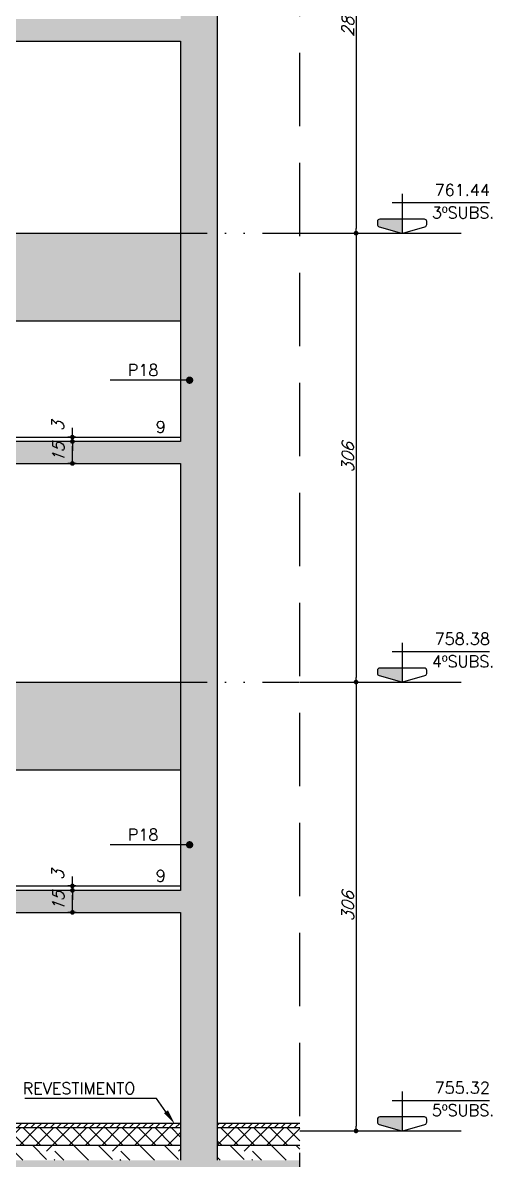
# Model space of a CAD drawing. Header units: millimetres. Extents: x -832 to 3668, y -1574 to 5296.
# Drawn here: x 59 to 384, y -503 to 273 of the extents above; entities that cross this region are included whole.
import ezdxf
from ezdxf import colors
from ezdxf.entities.mleader import LeaderData, LeaderLine
from ezdxf.enums import TextEntityAlignment as Align
from ezdxf.math import Vec2, Vec3

# ---------------------------------------------------------------- set-up
doc = ezdxf.new("R2010")
doc.units = ezdxf.units.MM
doc.header["$LTSCALE"] = 50
doc.linetypes.add('DASHED', pattern=[0.75, 0.5, -0.25])
doc.linetypes.add('DIVIDE2', pattern=[0.625, 0.25, -0.125, 0, -0.125, 0, -0.125])
for name, color, linetype in [('F-AUX', 2, 'Continuous'), ('F-AUX-DET', 2, 'Continuous'), ('F-AUX-RED', 1, 'Continuous'), ('F-CORTE', 4, 'Continuous'), ('F-COTAS', 106, 'Continuous'), ('F-EIXOS-DET', 1, 'Continuous'), ('F-ESC CORTE', 4, 'Continuous'), ('F-ESC NUM', 2, 'Continuous'), ('F-ESC SOLIDO CORTE', 71, 'Continuous'), ('F-NÍVEL-VISTA', 2, 'Continuous'), ('F-REVESTIMENTO', 1, 'Continuous'), ('F-SOLIDO', 71, 'Continuous'), ('F-TEXTO', 6, 'Continuous'), ('F-TEXTO-YELLOW', 2, 'Continuous'), ('F-VISTA', 2, 'Continuous'), ('F-VISTA SÓLIDO', 254, 'Continuous')]:
    doc.layers.add(name, color=color, linetype=linetype)
doc.styles.add('5385-ARQ-PB-BAS-PLA-TER-TORRE-A-106-TXT$0$R60-75', font='romans.shx', dxfattribs={"height": 0.1125})
doc.styles.add('CP-TEXT-INCL', font='romans.shx', dxfattribs={"oblique": 20})
doc.styles.add('MCP', font='romans.shx')
doc.styles.add('ROMANS', font='romans.shx')
doc.styles.get("Standard").update_dxf_attribs({"font": 'arial.ttf'})
doc.dimstyles.new('CP-COTAS-50', dxfattribs={"dimscale": 0.64, "dimtxt": 12.5, "dimasz": 5, "dimexe": 5, "dimexo": 5, "dimgap": 2.5, "dimtad": 1, "dimdec": 1, "dimdsep": 46, "dimtxsty": 'CP-TEXT-INCL', "dimblk1": 'DOT', "dimblk2": 'DOT', "dimsah": 1, "dimcen": 9, "dimclrd": 256, "dimclre": 256, "dimclrt": 256, "dimadec": 0, "dimazin": 0, "dimtfac": 1, "dimtdec": 1, "dimtmove": 2, "dimatfit": 3, "dimldrblk": 'DOT', "dimfxl": 5, "dimtolj": 1, "dimarcsym": 0})
pattern_1 = [(45, (3667.68, -1574.466), (-5.61266, 5.61266), []), (135, (3667.68, -1574.466), (-5.61266, -5.61266), [])]
pattern_2 = [(45, (3667.68, -1574.466), (-2.245064, 2.245064), [])]
pattern_3 = [(0, (0, 0), (0, 6.985), [5.08, -1.905]), (90, (0, 0), (-6.985, 4e-16), [5.08, -1.905])]

# ---------------------------------------------------------------- blocks, each defined once
blk = doc.blocks.new('Nível - Vista')
at = {"layer": 'F-NÍVEL-VISTA'}
blk.add_hatch(color=71, dxfattribs=at).paths.add_polyline_path([(0, 0.238), (-0.38, 0.238, 0.414214), (-0.42, 0.198), (-0.42, 0.148, 0.331206), (-0.391, 0.11), (-0.011, 0.002, 0.072993), (0, 0)])
at = {"layer": 'F-NÍVEL-VISTA', "color": 2}
for p, q in [((0, 0.67), (0, 0)), ((-0.168, 0.521), (1.493, 0.521))]:
    blk.add_line(p, q, dxfattribs=at)
blk.add_lwpolyline([(-0.011, 0.002, 0.146769), (0.011, 0.002), (0.391, 0.11, 0.331206), (0.42, 0.148), (0.42, 0.198, 0.414214), (0.38, 0.238), (-0.38, 0.238, 0.414214), (-0.42, 0.198), (-0.42, 0.148, 0.331206), (-0.391, 0.11), (-0.011, 0.002, 0.146769), (0.011, 0.002)], format="xyb", dxfattribs=at)
at = {"layer": 'F-TEXTO', "color": 3, "style": 'MCP'}
for tag, p in [('NÍVEL', (1.026, 0.636)), ('NÍVEL_DETALHE', (1.02, 0.186))]:
    blk.add_attdef(tag, text='', height=0.2, dxfattribs=at).set_placement(p, align=Align.CENTER)
blk = doc.blocks.new('_DOT')
at = {"color": 0, "linetype": 'ByBlock'}
blk.add_line((-0.5, 0), (-1, 0), dxfattribs=at)
at = {"color": 0, "linetype": 'ByBlock', "const_width": 0.5}
blk.add_lwpolyline([(-0.25, 0, 1), (0.25, 0, 1)], format="xyb", close=True, dxfattribs=at)
blk = doc.blocks.new('*D65')
at = {"layer": 'DEFPOINTS', "color": 0, "transparency": 16777216}
for p in [(286.55, 417.06), (286.55, 129.06), (286.55, 129.06)]:
    blk.add_point(p, dxfattribs=at)
at = {"layer": 'F-COTAS', "lineweight": -2, "transparency": 16777216}
blk.add_line((286.55, 413.86), (286.55, 132.26), dxfattribs=at)
at = {"layer": 'F-COTAS', "lineweight": -2, "transparency": 16777216, "xscale": 3.2, "yscale": 3.2, "zscale": 3.2}
for p, rotation in [((286.55, 417.06), 90), ((286.55, 129.06), 270)]:
    blk.add_blockref('_DOT', p, dxfattribs=dict(at, rotation=rotation))
at = {"layer": 'F-COTAS', "transparency": 16777216, "insert": (280.95, 273.06), "char_height": 8, "attachment_point": 5, "rotation": 90, "style": 'CP-TEXT-INCL'}
blk.add_mtext('\\A1;288', dxfattribs=at)
blk = doc.blocks.new('*D66')
at = {"layer": 'DEFPOINTS', "color": 0, "transparency": 16777216}
for p in [(286.55, 129.06), (286.55, -176.94), (286.55, -176.94)]:
    blk.add_point(p, dxfattribs=at)
at = {"layer": 'F-COTAS', "lineweight": -2, "transparency": 16777216}
blk.add_line((286.55, 125.86), (286.55, -173.74), dxfattribs=at)
at = {"layer": 'F-COTAS', "lineweight": -2, "transparency": 16777216, "xscale": 3.2, "yscale": 3.2, "zscale": 3.2}
for p, rotation in [((286.55, 129.06), 90), ((286.55, -176.94), 270)]:
    blk.add_blockref('_DOT', p, dxfattribs=dict(at, rotation=rotation))
at = {"layer": 'F-COTAS', "transparency": 16777216, "insert": (280.95, -23.94), "char_height": 8, "attachment_point": 5, "rotation": 90, "style": 'CP-TEXT-INCL'}
blk.add_mtext('\\A1;306', dxfattribs=at)
blk = doc.blocks.new('*D67')
at = {"layer": 'DEFPOINTS', "color": 0, "transparency": 16777216}
for p in [(286.55, -176.94), (286.55, -482.94), (286.55, -482.94)]:
    blk.add_point(p, dxfattribs=at)
at = {"layer": 'F-COTAS', "lineweight": -2, "transparency": 16777216}
blk.add_line((286.55, -180.14), (286.55, -479.74), dxfattribs=at)
at = {"layer": 'F-COTAS', "lineweight": -2, "transparency": 16777216, "xscale": 3.2, "yscale": 3.2, "zscale": 3.2}
for p, rotation in [((286.55, -176.94), 90), ((286.55, -482.94), 270)]:
    blk.add_blockref('_DOT', p, dxfattribs=dict(at, rotation=rotation))
at = {"layer": 'F-COTAS', "transparency": 16777216, "insert": (280.95, -329.94), "char_height": 8, "attachment_point": 5, "rotation": 90, "style": 'CP-TEXT-INCL'}
blk.add_mtext('\\A1;306', dxfattribs=at)
blk = doc.blocks.new('*D412')
at = {"layer": 'DEFPOINTS', "color": 0, "transparency": 16777216}
for p in [(93.18, -315.94), (98.7, -315.94), (98.7, -318.94)]:
    blk.add_point(p, dxfattribs=at)
at = {"layer": 'F-COTAS', "lineweight": -2, "transparency": 16777216}
for p, q in [((93.18, -312.74), (93.18, -309.54)), ((95.5, -315.94), (89.98, -315.94)), ((93.18, -318.94), (93.18, -315.94)), ((95.5, -318.94), (89.98, -318.94)), ((93.18, -322.14), (93.18, -325.34))]:
    blk.add_line(p, q, dxfattribs=at)
at = {"layer": 'F-COTAS', "lineweight": -2, "transparency": 16777216, "xscale": 3.2, "yscale": 3.2, "zscale": 3.2}
for p, rotation in [((93.18, -315.94), 270), ((93.18, -318.94), 90)]:
    blk.add_blockref('_DOT', p, dxfattribs=dict(at, rotation=rotation))
at = {"layer": 'F-COTAS', "transparency": 16777216, "insert": (83.25, -308.64), "char_height": 8, "attachment_point": 5, "rotation": 90, "style": 'CP-TEXT-INCL'}
blk.add_mtext('\\A1;3', dxfattribs=at)
blk = doc.blocks.new('*D413')
at = {"layer": 'DEFPOINTS', "color": 0, "transparency": 16777216}
for p in [(93.18, -318.94), (99.05, -318.94), (99.05, -333.94)]:
    blk.add_point(p, dxfattribs=at)
at = {"layer": 'F-COTAS', "lineweight": -2, "transparency": 16777216}
for p, q in [((95.85, -318.94), (89.98, -318.94)), ((93.18, -330.74), (93.18, -322.14)), ((95.85, -333.94), (89.98, -333.94))]:
    blk.add_line(p, q, dxfattribs=at)
at = {"layer": 'F-COTAS', "lineweight": -2, "transparency": 16777216, "xscale": 3.2, "yscale": 3.2, "zscale": 3.2}
for p, rotation in [((93.18, -318.94), 90), ((93.18, -333.94), 270)]:
    blk.add_blockref('_DOT', p, dxfattribs=dict(at, rotation=rotation))
at = {"layer": 'F-COTAS', "transparency": 16777216, "insert": (83.58, -326.44), "char_height": 8, "attachment_point": 5, "rotation": 90, "style": 'CP-TEXT-INCL'}
blk.add_mtext('\\A1;15', dxfattribs=at)
blk = doc.blocks.new('*D423')
at = {"layer": 'DEFPOINTS', "color": 0, "transparency": 16777216}
for p in [(93.18, -9.94), (98.7, -9.94), (98.7, -12.94)]:
    blk.add_point(p, dxfattribs=at)
at = {"layer": 'F-COTAS', "lineweight": -2, "transparency": 16777216}
for p, q in [((93.18, -6.74), (93.18, -3.54)), ((95.5, -9.94), (89.98, -9.94)), ((95.5, -12.94), (89.98, -12.94)), ((93.18, -12.94), (93.18, -9.94)), ((93.18, -16.14), (93.18, -19.34))]:
    blk.add_line(p, q, dxfattribs=at)
at = {"layer": 'F-COTAS', "lineweight": -2, "transparency": 16777216, "xscale": 3.2, "yscale": 3.2, "zscale": 3.2}
for p, rotation in [((93.18, -9.94), 270), ((93.18, -12.94), 90)]:
    blk.add_blockref('_DOT', p, dxfattribs=dict(at, rotation=rotation))
at = {"layer": 'F-COTAS', "transparency": 16777216, "insert": (83.25, -2.64), "char_height": 8, "attachment_point": 5, "rotation": 90, "style": 'CP-TEXT-INCL'}
blk.add_mtext('\\A1;3', dxfattribs=at)
blk = doc.blocks.new('*D426')
at = {"layer": 'DEFPOINTS', "color": 0, "transparency": 16777216}
for p in [(93.18, -12.94), (99.05, -12.94), (99.05, -27.94)]:
    blk.add_point(p, dxfattribs=at)
at = {"layer": 'F-COTAS', "lineweight": -2, "transparency": 16777216}
for p, q in [((95.85, -12.94), (89.98, -12.94)), ((93.18, -24.74), (93.18, -16.14)), ((95.85, -27.94), (89.98, -27.94))]:
    blk.add_line(p, q, dxfattribs=at)
at = {"layer": 'F-COTAS', "lineweight": -2, "transparency": 16777216, "xscale": 3.2, "yscale": 3.2, "zscale": 3.2}
for p, rotation in [((93.18, -12.94), 90), ((93.18, -27.94), 270)]:
    blk.add_blockref('_DOT', p, dxfattribs=dict(at, rotation=rotation))
at = {"layer": 'F-COTAS', "transparency": 16777216, "insert": (83.58, -20.44), "char_height": 8, "attachment_point": 5, "rotation": 90, "style": 'CP-TEXT-INCL'}
blk.add_mtext('\\A1;15', dxfattribs=at)

msp = doc.modelspace()

# ---------------------------------------------------------------- hatches: boundary and pattern name
h = msp.add_hatch()
h.set_pattern_fill('ANGLE', color=256)
h.set_pattern_definition(pattern_3)
h.paths.add_polyline_path([(334.84, 137.13), (384.17, 137.13), (384.17, 149.13), (334.84, 149.13)], flags=9)
h = msp.add_hatch()
h.set_pattern_fill('ANGLE', color=256)
h.set_pattern_definition(pattern_3)
h.paths.add_polyline_path([(30.68, 83.22), (62.87, 83.22), (62.87, 95.22), (30.68, 95.22)], flags=9)
h = msp.add_hatch()
h.set_pattern_fill('ANGLE', color=256)
h.set_pattern_definition(pattern_3)
h.paths.add_polyline_path([(130.47, 29.74), (155.05, 29.74), (155.05, 41.74), (130.47, 41.74)], flags=9)
h = msp.add_hatch()
h.set_pattern_fill('ANGLE', color=256)
h.set_pattern_definition(pattern_3)
h.paths.add_polyline_path([(334.84, -168.87), (384.17, -168.87), (384.17, -156.87), (334.84, -156.87)], flags=9)
h = msp.add_hatch()
h.set_pattern_fill('ANGLE', color=256)
h.set_pattern_definition(pattern_3)
h.paths.add_polyline_path([(30.68, -222.78), (62.87, -222.78), (62.87, -210.78), (30.68, -210.78)], flags=9)
h = msp.add_hatch()
h.set_pattern_fill('ANGLE', color=256)
h.set_pattern_definition(pattern_3)
h.paths.add_polyline_path([(130.47, -286.98), (155.05, -286.98), (155.05, -274.98), (130.47, -274.98)], flags=9)
h = msp.add_hatch()
h.set_pattern_fill('ANGLE', color=256)
h.set_pattern_definition(pattern_3)
h.paths.add_polyline_path([(334.84, -474.87), (384.17, -474.87), (384.17, -462.87), (334.84, -462.87)], flags=9)
at = {"layer": 'F-AUX-DET'}
h = msp.add_hatch(dxfattribs=at)
h.set_pattern_fill('EARTH', color=252, scale=5, angle=45)
h.set_pattern_definition([(45, (3667.68, -1574.466), (0, 44.90128), [31.75, -31.75]), (45, (3659.26, -1566.047), (0, 44.90128), [31.75, -31.75]), (45, (3650.842, -1557.628), (0, 44.90128), [31.75, -31.75]), (135, (3650.842, -1552.015), (-44.90128, 0), [31.75, -31.75]), (135, (3659.26, -1543.596), (-44.90128, 0), [31.75, -31.75]), (135, (3667.68, -1535.177), (-44.90128, 0), [31.75, -31.75])])
h.paths.add_polyline_path([(248.16, -997.94), (248.16, -757.94), (-57.76, -757.94), (-57.76, -562.94), (-221.57, -562.94), (-240.57, -562.94), (-410.07, -562.94), (-410.07, -692.94), (-307.57, -692.94), (-307.57, -947.94), (-478.03, -947.94), (-478.03, -997.94)])
h.paths.add_polyline_path([(-410.07, -492.94), (-410.07, -502.94), (-237.57, -502.94), (-237.57, -492.94)])
h.paths.add_polyline_path([(191.93, -492.94), (191.93, -502.94), (248.16, -502.94), (248.16, -492.94)])
h.paths.add_polyline_path([(-218.57, -492.94), (-218.57, -502.94), (166.93, -502.94), (166.93, -492.94)])
at = {"layer": 'F-AUX-RED'}
h = msp.add_hatch(dxfattribs=at)
h.set_pattern_fill('ANSI37', color=256, scale=2.5)
h.set_pattern_definition(pattern_1)
h.paths.add_polyline_path([(-237.57, -480.94), (-410.07, -480.94), (-410.07, -492.94), (-237.57, -492.94)])
h.paths.add_polyline_path([(-209.83, -480.94), (-218.57, -486.56), (-218.57, -492.94), (166.93, -492.94), (166.93, -480.94)])
h = msp.add_hatch(dxfattribs=at)
h.set_pattern_fill('ANSI37', color=256, scale=2.5)
h.set_pattern_definition(pattern_1)
h.paths.add_polyline_path([(248.16, -480.94), (191.93, -480.94), (191.93, -492.94), (248.16, -492.94)])
h.paths.add_polyline_path([(248.16, -480.94), (191.93, -480.94)], flags=17)
at = {"layer": 'F-ESC SOLIDO CORTE'}
h = msp.add_hatch(color=256, dxfattribs=at)
h.dxf.hatch_style = 1
h.paths.add_polyline_path([(-103.57, 347.06), (-131.57, 347.06), (-131.57, 365.06), (-159.57, 365.06), (-159.57, 383.06), (-187.57, 383.06), (-187.57, 401.06), (-215.57, 401.06), (-215.57, 419.06), (-410.07, 419.06), (-410.07, 404.06), (-247.95, 404.06), (-23.97, 260.06), (166.93, 260.06), (166.93, 275.06), (-19.57, 275.06), (-19.57, 293.06), (-47.57, 293.06), (-47.57, 311.06), (-75.57, 311.06), (-75.57, 329.06), (-103.57, 329.06)])
h = msp.add_hatch(color=256, dxfattribs=at)
h.dxf.hatch_style = 1
h.paths.add_polyline_path([(-131.57, 77.06), (-159.57, 77.06), (-159.57, 95.06), (-187.57, 95.06), (-187.57, 113.06), (-215.57, 113.06), (-215.57, 131.06), (-410.07, 131.06), (-410.07, 116.06), (-247.95, 116.06), (-23.97, -27.94), (166.93, -27.94), (166.93, -12.94), (-19.57, -12.94), (-19.57, 5.06), (-47.57, 5.06), (-47.57, 23.06), (-75.57, 23.06), (-75.57, 41.06), (-103.57, 41.06), (-103.57, 59.06), (-131.57, 59.06)])
h = msp.add_hatch(color=256, dxfattribs=at)
h.dxf.hatch_style = 1
h.paths.add_polyline_path([(-75.57, -264.94), (-103.57, -264.94), (-103.57, -246.94), (-131.57, -246.94), (-131.57, -228.94), (-159.57, -228.94), (-159.57, -210.94), (-187.57, -210.94), (-187.57, -192.94), (-215.57, -192.94), (-215.57, -174.94), (-410.07, -174.94), (-410.07, -189.94), (-247.95, -189.94), (-23.97, -333.94), (166.93, -333.94), (166.93, -318.94), (-19.57, -318.94), (-19.57, -300.94), (-47.57, -300.94), (-47.57, -282.94), (-75.57, -282.94)])
at = {"layer": 'F-REVESTIMENTO'}
h = msp.add_hatch(dxfattribs=at)
h.set_pattern_fill('ANSI31', color=256)
h.set_pattern_definition(pattern_2)
h.paths.add_polyline_path([(-237.57, -477.94), (-410.07, -477.94), (-410.07, -480.94), (-237.57, -480.94)])
h.paths.add_polyline_path([(-205.16, -477.94), (-209.83, -480.94), (166.93, -480.94), (166.93, -477.94)])
h = msp.add_hatch(dxfattribs=at)
h.set_pattern_fill('ANSI31', color=256)
h.set_pattern_definition(pattern_2)
h.paths.add_polyline_path([(191.93, -477.94), (191.93, -480.94), (248.16, -480.94), (248.16, -477.94)])
at = {"layer": 'F-SOLIDO'}
h = msp.add_hatch(color=256, dxfattribs=at)
h.dxf.hatch_style = 1
h.paths.add_polyline_path([(248.16, 3132.06), (185.93, 3132.06), (185.93, 3481.06), (248.16, 3481.06), (248.16, 3493.06), (185.93, 3493.06), (185.93, 3787.06), (248.16, 3787.06), (248.16, 3799.06), (185.93, 3799.06), (185.93, 4093.06), (248.16, 4093.06), (248.16, 4105.06), (185.93, 4105.06), (185.93, 4293.99), (166.93, 4293.99), (166.93, -757.94), (248.16, -757.94), (248.16, -502.94), (191.93, -502.94), (191.93, 675.06), (248.16, 675.06), (248.16, 690.06), (191.93, 690.06), (191.93, 705.06), (185.93, 705.06), (185.93, 1275.06), (248.16, 1275.06), (248.16, 1295.06), (185.93, 1295.06), (185.93, 1659.06), (216.43, 1659.06), (216.43, 1675.06), (185.93, 1675.06), (185.93, 2001.06), (216.43, 2001.06), (216.43, 2017.06), (185.93, 2017.06), (185.93, 2343.06), (216.43, 2343.06), (216.43, 2359.06), (185.93, 2359.06), (185.93, 2685.06), (248.16, 2685.06), (248.16, 2701.06), (185.93, 2701.06), (185.93, 2983.06), (248.16, 2983.06)])
h.paths.add_polyline_path([(166.93, -502.94), (-57.76, -502.94), (-57.76, -757.94), (166.93, -757.94)])
at = {"layer": 'F-VISTA SÓLIDO'}
h = msp.add_hatch(color=256, dxfattribs=at)
h.dxf.hatch_style = 1
h.paths.add_polyline_path([(-429.07, 129.06), (-478.03, 129.06), (-478.03, 69.06), (-429.07, 69.06)])
h.paths.add_polyline_path([(-247.95, 116.06), (-410.07, 116.06), (-410.07, 69.06), (-174.85, 69.06)])
h.paths.add_polyline_path([(166.93, 129.06), (-156.94, 129.06), (-177.16, 116.06), (-184.57, 116.06), (-184.57, 114.06), (-186.57, 114.06), (-186.57, 98.06), (-156.57, 98.06), (-156.57, 96.06), (-158.57, 96.06), (-158.57, 80.06), (-128.57, 80.06), (-128.57, 78.06), (-130.57, 78.06), (-130.57, 69.06), (166.93, 69.06)])
h = msp.add_hatch(color=256, dxfattribs=at)
h.dxf.hatch_style = 1
h.paths.add_polyline_path([(-429.07, -176.94), (-478.03, -176.94), (-478.03, -236.94), (-429.07, -236.94)])
h.paths.add_polyline_path([(-247.95, -189.94), (-410.07, -189.94), (-410.07, -236.94), (-174.85, -236.94)])
h.paths.add_polyline_path([(166.93, -176.94), (-212.94, -176.94), (-214.57, -177.98), (-214.57, -189.94), (-184.57, -189.94), (-184.57, -191.94), (-186.57, -191.94), (-186.57, -207.94), (-156.57, -207.94), (-156.57, -209.94), (-158.57, -209.94), (-158.57, -225.94), (-128.57, -225.94), (-128.57, -227.94), (-130.57, -227.94), (-130.57, -236.94), (166.93, -236.94)])

# ---------------------------------------------------------------- linework, layer by layer
at = {"layer": 'F-AUX', "color": 1, "linetype": 'DASHED', "ltscale": 2}
msp.add_line((248.16, -997.94), (248.16, 4293.99), dxfattribs=at)
at = {"layer": 'F-AUX-RED'}
for points in [[(166.93, -477.94), (-205.16, -477.94)], [(248.16, -477.94), (191.93, -477.94)], [(166.93, -480.94), (-209.83, -480.94)], [(248.16, -480.94), (191.93, -480.94)], [(166.93, -492.94), (-218.57, -492.94)], [(248.16, -492.94), (191.93, -492.94)]]:
    msp.add_lwpolyline(points, dxfattribs=at)
at = {"layer": 'F-CORTE'}
for p, q in [((191.93, 675.06), (191.93, -502.94)), ((166.93, 260.06), (166.93, -12.94)), ((166.93, -27.94), (166.93, -318.94)), ((166.93, -333.94), (166.93, -502.94))]:
    msp.add_line(p, q, dxfattribs=at)
at = {"layer": 'F-EIXOS-DET', "color": 252, "linetype": 'DIVIDE2', "ltscale": 2}
for points in [[(-466.84, 129.06), (248.16, 129.06)], [(-466.84, -176.94), (248.16, -176.94)]]:
    msp.add_lwpolyline(points, dxfattribs=at)
at = {"layer": 'F-EIXOS-DET'}
for points in [[(248.16, 129.06), (358.16, 129.06)], [(248.16, -176.94), (358.16, -176.94)], [(248.16, -482.94), (358.16, -482.94)]]:
    msp.add_lwpolyline(points, dxfattribs=at)
at = {"layer": 'F-ESC CORTE'}
for points in [[(-410.07, 404.06), (-247.95, 404.06), (-23.97, 260.06), (166.93, 260.06)], [(-410.07, 116.06), (-247.95, 116.06), (-23.97, -27.94), (166.93, -27.94)], [(166.93, -12.94), (-19.57, -12.94)], [(-410.07, -189.94), (-247.95, -189.94), (-23.97, -333.94), (166.93, -333.94)], [(166.93, -318.94), (-19.57, -318.94)]]:
    msp.add_lwpolyline(points, dxfattribs=at)
at = {"layer": 'F-REVESTIMENTO'}
for p, q in [((-18.57, -9.94), (166.93, -9.94)), ((-18.57, -315.94), (166.93, -315.94))]:
    msp.add_line(p, q, dxfattribs=at)
at = {"layer": 'F-VISTA'}
for points in [[(-156.94, 129.06), (166.93, 129.06)], [(166.93, 69.06), (-130.57, 69.06)], [(-212.94, -176.94), (166.93, -176.94)], [(166.93, -236.94), (-130.57, -236.94)]]:
    msp.add_lwpolyline(points, dxfattribs=at)

# ---------------------------------------------------------------- block references
at = {"layer": 'F-NÍVEL-VISTA', "linetype": 'Continuous', "xscale": 40, "yscale": 40, "zscale": 40}
for p, values in [((317.91, 129.06), {'NÍVEL': '761.44'}), ((317.91, -176.94), {'NÍVEL': '758.38'}), ((317.91, -482.94), {'NÍVEL': '755.32'})]:
    msp.add_blockref('Nível - Vista', p, dxfattribs=at).add_auto_attribs(values)

# ---------------------------------------------------------------- texts
at = {"layer": 'F-ESC NUM', "style": '5385-ARQ-PB-BAS-PLA-TER-TORRE-A-106-TXT$0$R60-75'}
for p in [(150.01, -7.03), (150.01, -313.03)]:
    msp.add_text('9', height=8, dxfattribs=at).set_placement(p)
at = {"layer": 'F-TEXTO', "color": 3, "style": 'MCP'}
for s, p in [('3ºSUBS.', (359.5, 139.13)), ('4ºSUBS.', (359.5, -166.87)), ('5ºSUBS.', (359.5, -472.87))]:
    msp.add_text(s, height=8, dxfattribs=at).set_placement(p, align=Align.CENTER)
at = {"layer": 'F-TEXTO-YELLOW'}
for s, style, p in [('P18', 'MCP', (130.95, 31.74)), ('P18', 'MCP', (130.95, -284.98)), ('REVESTIMENTO', 'ROMANS', (59.27, -457.9))]:
    msp.add_text(s, height=8, dxfattribs=dict(at, style=style)).set_placement(p)

# ---------------------------------------------------------------- dimensions: what is measured, and where the dimension line sits
at = {"layer": 'F-COTAS'}
for base, p1, p2, picture, middle in [((286.55, 129.06), (286.55, 417.06), (286.55, 129.06), '*D65', (280.95, 273.06)), ((286.55, -176.94), (286.55, 129.06), (286.55, -176.94), '*D66', (280.95, -23.94)), ((286.55, -482.94), (286.55, -176.94), (286.55, -482.94), '*D67', (280.95, -329.94))]:
    dim = msp.add_linear_dim(base=base, p1=p1, p2=p2, angle=90, dimstyle='CP-COTAS-50', override={"dimfxl": 2.5}, dxfattribs=at)
    dim.commit()
    dim.dimension.update_dxf_attribs({"geometry": picture, "text_midpoint": middle})
for base, p1, p2, picture, middle in [((93.18, -9.94), (98.7, -12.94), (98.7, -9.94), '*D423', (83.25, -2.64)), ((93.18, -315.94), (98.7, -318.94), (98.7, -315.94), '*D412', (83.25, -308.64))]:
    dim = msp.add_linear_dim(base=base, p1=p1, p2=p2, angle=90, dimstyle='CP-COTAS-50', dxfattribs=at)
    dim.commit()
    dim.dimension.update_dxf_attribs({"geometry": picture, "text_midpoint": middle, "dimtype": 160})
for base, p1, p2, picture, middle in [((93.18, -12.94), (99.05, -27.94), (99.05, -12.94), '*D426', (83.58, -20.44)), ((93.18, -318.94), (99.05, -333.94), (99.05, -318.94), '*D413', (83.58, -326.44))]:
    dim = msp.add_linear_dim(base=base, p1=p1, p2=p2, angle=90, dimstyle='CP-COTAS-50', dxfattribs=at)
    dim.commit()
    dim.dimension.update_dxf_attribs({"geometry": picture, "text_midpoint": middle})

# ---------------------------------------------------------------- leaders
at = {"layer": 'F-AUX-RED'}
ml = msp.add_multileader_mtext('Standard', dxfattribs=at)
ml.set_content('', color=256)
ml.set_leader_properties()
ml.set_arrow_properties(name='DOT')
ml.build(insert=Vec2(0, 0))
ml.multileader.update_dxf_attribs({"text_right_attachment_type": 6, "dogleg_length": 0.36, "arrow_head_size": 5})
ctx = ml.context
ctx.base_point, ctx.char_height, ctx.arrow_head_size, ctx.landing_gap_size, ctx.plane_origin = Vec3(118.76, 28.92), 0.18, 5, 0.09, Vec3(173.08, 46.83)
ctx.right_attachment, ctx.text_align_type = 6, 2
notes = []
notes.append((ctx, [(0, (1, 1, 0), (152.44, 28.83), (-1, 0), 33.49, [(0, [(173.08, 28.83)], 0, [])])]))
ctx.mtext.insert, ctx.mtext.alignment, ctx.mtext.flow_direction = Vec3(118.85, 29.01), 3, 5
ml = msp.add_multileader_mtext('Standard', dxfattribs=at)
ml.set_content('', color=256)
ml.set_leader_properties()
ml.set_arrow_properties(name='DOT')
ml.build(insert=Vec2(0, 0))
ml.multileader.update_dxf_attribs({"text_right_attachment_type": 6, "dogleg_length": 0.36, "arrow_head_size": 5})
ctx = ml.context
ctx.base_point, ctx.char_height, ctx.arrow_head_size, ctx.landing_gap_size, ctx.plane_origin = Vec3(118.76, -287.8), 0.18, 5, 0.09, Vec3(173.08, -269.89)
ctx.right_attachment, ctx.text_align_type = 6, 2
notes.append((ctx, [(0, (1, 1, 0), (152.44, -287.89), (-1, 0), 33.49, [(0, [(173.08, -287.89)], 0, [])])]))
ctx.mtext.insert, ctx.mtext.alignment, ctx.mtext.flow_direction = Vec3(118.85, -287.71), 3, 5
ml = msp.add_multileader_mtext('Standard', dxfattribs=at)
ml.set_content('', color=256)
ml.set_leader_properties()
ml.build(insert=Vec2(0, 0))
ml.multileader.update_dxf_attribs({"text_right_attachment_type": 6, "dogleg_length": 0.36, "arrow_head_size": 10})
ctx = ml.context
ctx.base_point, ctx.char_height, ctx.arrow_head_size, ctx.landing_gap_size, ctx.plane_origin = Vec3(60.57, -460.73), 0.18, 10, 0.09, Vec3(156.92, -458.34)
ctx.right_attachment, ctx.text_align_type = 6, 2
notes.append((ctx, [(0, (1, 1, 0), (150.44, -460.82), (-1, 0), 89.7, [(0, [(162.83, -477.94)], 0, [])])]))
ctx.mtext.insert, ctx.mtext.alignment, ctx.mtext.flow_direction = Vec3(60.66, -460.64), 3, 5
for ctx, leaders in notes:
    for number, flags, end, landing, length, lines in leaders:
        leader = LeaderData()
        leader.index, (leader.has_last_leader_line, leader.has_dogleg_vector, leader.attachment_direction) = number, flags
        leader.last_leader_point, leader.dogleg_vector, leader.dogleg_length = Vec3(end), Vec3(landing), length
        for number, points, colour, breaks in lines:
            line = LeaderLine()
            line.index, line.vertices, line.color, line.breaks = number, Vec3.list(points), colors.encode_raw_color(colour), breaks
            leader.lines.append(line)
        ctx.leaders.append(leader)

doc.saveas('drawing.dxf')
